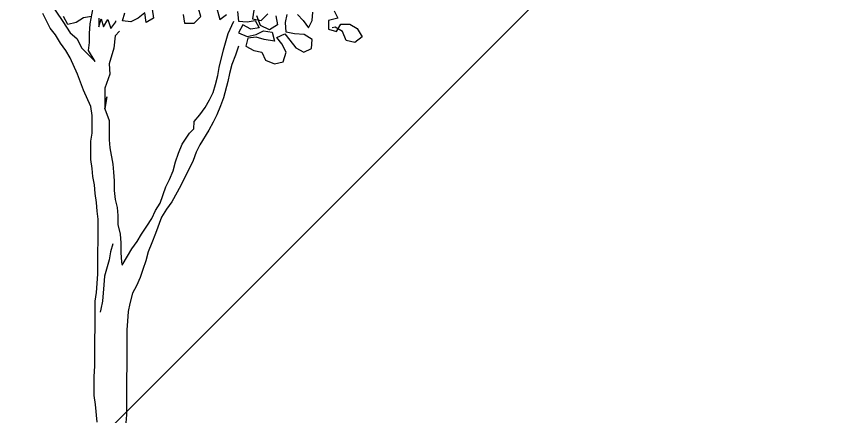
# Model space of a CAD drawing. Header units: inches. Extents: x 350994 to 353538, y 1581369 to 1583842.
# Drawn here: x 351519.033 to 351520.858, y 1583423.021 to 1583423.904 of the extents above; entities that cross this region are included whole.
import ezdxf

# ---------------------------------------------------------------- set-up
doc = ezdxf.new("R2010")
doc.units = ezdxf.units.IN
doc.header["$MEASUREMENT"] = 0
doc.linetypes.add('1', pattern=[0])
doc.layers.add('FOREST', color=96, linetype='Continuous')
doc.layers.add('TREE', color=81, linetype='1')

# ---------------------------------------------------------------- blocks, each defined once
blk = doc.blocks.new('TREE_4')
at = {"color": 94}
for points in [[(-340, 4913.7), (-311.1, 4850.1), (-293.8, 4821.1), (-279.3, 4792.2), (-264.9, 4757.5), (-253.4, 4725.7), (-239, 4696.8), (-230.3, 4662.1), (-218.8, 4630.2), (-201.5, 4566.6), (-195.7, 4534.8), (-187.1, 4503), (-135.1, 4424.9), (-135.1, 4424.9), (-106.2, 4381.5), (-80.2, 4358.3), (-60, 4320.7), (-8, 4268.6), (-34, 4312), (-31.1, 4343.8), (-31.1, 4378.5), (-28.1, 4416.1), (-16.5, 4479.7)], [(-0.7, 2854.8), (-6.4, 2924.2), (-12.1, 2958.9), (-12.1, 3034), (-9.1, 3074.5), (-8.9, 3329), (-3.1, 3363.6), (-0.2, 3398.3), (2.8, 3435.9), (3, 3649.9), (0.1, 3681.7), (-2.8, 3716.4), (-8.5, 3751.1), (-11.4, 3785.8), (-17.1, 3817.6), (-20, 3849.4), (-25.7, 3884.1), (-25.7, 3956.4), (-19.9, 3988.2), (-19.8, 4057.6), (-25.6, 4092.3), (-54.4, 4155.9), (-77.5, 4219.5), (-106.3, 4283.2), (-123.7, 4312.1), (-143.9, 4341), (-164.1, 4372.9), (-184.3, 4398.9), (-213.2, 4456.8)], [(336.2, 4453.4), (341.9, 4418.7), (379.5, 4418.6), (405.6, 4444.6), (396.9, 4476.4)], [(463.4, 4496.6), (480.7, 4433), (506.8, 4453.2)], [(613.8, 4470.5), (608, 4435.8), (642.6, 4429.9), (668.7, 4455.9)], [(700.5, 4447.2), (706.2, 4412.5), (674.4, 4392.3), (639.7, 4409.7), (625.3, 4447.3)], [(550.2, 4464.7), (553, 4427.1), (587.7, 4424.2), (619.5, 4430), (633.9, 4401), (602.1, 4395.3), (570.3, 4412.7), (553, 4380.9), (587.7, 4366.4), (622.4, 4375), (651.3, 4389.5), (686, 4383.6), (694.6, 4348.9), (654.1, 4354.8), (622.3, 4363.5), (590.5, 4360.6), (581.8, 4328.8), (613.6, 4311.4), (645.4, 4305.6), (659.9, 4273.8), (694.5, 4259.3), (729.2, 4268), (740.8, 4305.5), (723.5, 4337.4), (703.3, 4363.4), (735.1, 4377.8), (755.3, 4351.8), (778.4, 4322.8), (810.2, 4305.5), (839.2, 4319.9), (842.1, 4354.6), (810.3, 4374.9), (772.7, 4377.8), (740.9, 4383.6), (738.1, 4421.2), (743.9, 4453)], [(784.3, 4452.9), (807.4, 4429.8), (827.7, 4400.9), (842.1, 4429.8), (845.1, 4461.6)], [(928.9, 4467.3), (943.3, 4438.3), (905.8, 4429.7), (905.7, 4395), (937.5, 4386.3), (954.9, 4415.2), (989.6, 4415.2), (1018.5, 4397.8), (1038.7, 4366), (1009.8, 4342.9), (975.1, 4351.6), (960.6, 4386.3), (931.8, 4403.7), (920.2, 4400.8)], [(-22.3, 4445), (-54.1, 4439.3), (-83.1, 4421.9), (-114.9, 4413.3), (-132.2, 4445.1)], [(214.8, 4473.7), (220.5, 4439), (191.6, 4421.7), (185.8, 4459.3), (159.8, 4439.1), (130.9, 4424.6), (99.1, 4427.6), (107.8, 4459.3)], [(6.6, 4439.2), (6.5, 4404.5), (15.2, 4436.3), (23.9, 4404.5), (41.3, 4433.4), (52.8, 4398.7), (73.1, 4424.7), (73.1, 4427.6)], [(98.2, 3470.5), (118.5, 3505.2), (135.8, 3534.1), (156.1, 3563), (173.5, 3591.9), (193.8, 3623.7), (214, 3652.6), (228.5, 3684.4), (245.9, 3713.3), (269.1, 3776.9), (283.6, 3805.8), (298, 3840.4), (306.7, 3875.1), (318.3, 3909.8), (332.8, 3944.5), (361.8, 3987.8), (379.1, 4005.2), (379.2, 4034.1), (402.3, 4060.1), (422.6, 4089), (440, 4117.9), (454.5, 4146.8), (463.2, 4178.6), (471.9, 4213.3), (477.7, 4245.1), (495.1, 4314.4), (512.5, 4378), (535.7, 4427.2)], [(87.5, 4387.1), (70.1, 4369.8), (64.3, 4320.6), (46.9, 4259.9), (49.7, 4219.4), (29.4, 4164.5), (29.4, 4083.6), (38.1, 4129.8), (29.4, 4083.6), (46.7, 4037.3), (46.6, 3962.1), (49.5, 3930.3), (61, 3866.7), (63.8, 3834.9), (66.7, 3800.2), (66.7, 3762.6), (69.5, 3727.9), (78.2, 3696.1), (81, 3664.3), (81, 3629.6), (89.6, 3592), (92.5, 3557.3), (92.5, 3519.7), (95.3, 3482.1), (98.2, 3470.5)], [(552.9, 4328.8), (541.3, 4294.1), (526.8, 4256.6), (518.1, 4221.9), (512.3, 4190.1), (494.9, 4126.5), (483.3, 4094.7), (468.8, 4060), (454.3, 4031.1), (437, 3999.3), (402.2, 3941.5), (387.7, 3912.6), (376.1, 3880.8), (326.9, 3782.6), (292.1, 3719), (271.9, 3690.1), (251.6, 3658.3), (228.4, 3594.7), (213.9, 3557.2), (199.4, 3522.5), (190.7, 3487.8), (179.1, 3453.1), (167.5, 3421.3), (153.1, 3389.5), (138.6, 3360.6), (127, 3320.2), (121.2, 3288.4), (118.2, 3250.8), (115.3, 3216.1), (115, 2883.6), (112.1, 2851.8)], [(60.7, 3554.4), (52, 3522.6), (46.2, 3490.8), (28.8, 3427.2), (25.8, 3392.5), (20, 3328.9), (14.2, 3297.1), (11.3, 3285.6)]]:
    blk.add_lwpolyline(points, dxfattribs=at)

msp = doc.modelspace()

# ---------------------------------------------------------------- hatches: boundary and pattern name
at = {"layer": 'FOREST', "lineweight": 5}
h = msp.add_hatch(dxfattribs=at)
h.set_pattern_fill('ANSI31', color=96, scale=50, style=0)
h.paths.add_polyline_path([(351604.9274, 1583347.98), (351663.0036, 1583522.9504), (351611.8779, 1583545.3594), (351490.2916, 1583598.0852), (351436.5696, 1583404.4646), (351529.745, 1583373.1705)])
h.paths.add_polyline_path([(351517.5086, 1583480.1397), (351575.3657, 1583480.1397), (351575.3657, 1583465.1397), (351517.5086, 1583465.1397)], flags=24)

# ---------------------------------------------------------------- block references
at = {"layer": 'TREE', "lineweight": 5, "xscale": 0.0005632341344607994, "yscale": 0.0005632341490127146, "zscale": 0.0005632341444477617}
msp.add_blockref('TREE_4', (351519.2109, 1583421.4002), dxfattribs=at)

doc.saveas('drawing.dxf')
